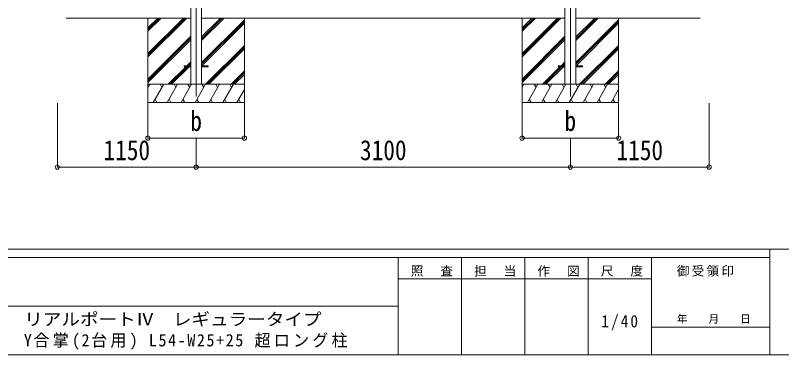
# Model space of a CAD drawing. Units: millimetres at full size. Extents: x -9783 to 33612, y -6828 to 13322.
# Drawn here: x 35 to 6384, y -6828 to -4013 of the extents above; entities that cross this region are included whole.
import ezdxf
from ezdxf.enums import TextEntityAlignment as Align

# ---------------------------------------------------------------- set-up
doc = ezdxf.new("R2010")
doc.units = ezdxf.units.MM
doc.header["$LTSCALE"] = 35
doc.header["$PDMODE"] = 32
doc.header["$PDSIZE"] = 35
for name, color, linetype, lineweight in [('0-0_0', 7, 'Continuous', 9), ('0-1_本体', 4, 'Continuous', 9), ('0-2_部品', 7, 'Continuous', 9), ('0-8_PARTS2', 2, 'Continuous', 9), ('0-A_寸法', 6, 'Continuous', 9), ('F-0_240', 7, 'Continuous', 9)]:
    doc.layers.add(name, color=color, linetype=linetype, lineweight=lineweight)
doc.styles.add('ＭＳ ゴシック', font='')
doc.styles.get('ＭＳ ゴシック').set_extended_font_data('MS Gothic')

msp = doc.modelspace()

# ---------------------------------------------------------------- linework, layer by layer
at = {"layer": '0-0_0'}
for p, q in [((457.53, -4035.17), (1488.33, -4035.17)), ((1133.53, -4035.17), (1133.53, -4735.16)), ((1133.53, -4329.34), (1427.71, -4035.17)), ((1133.53, -4343.48), (1441.85, -4035.17)), ((1133.53, -4357.63), (1455.99, -4035.17)), ((1133.53, -4145.5), (1243.86, -4035.17)), ((1133.53, -4131.35), (1229.72, -4035.17)), ((1133.53, -4117.21), (1215.58, -4035.17)), ((1578.73, -4220.79), (1764.36, -4035.17)), ((1578.73, -4206.65), (1750.22, -4035.17)), ((1578.73, -4192.51), (1736.08, -4035.17)), ((1578.73, -4035.17), (4588.33, -4035.17)), ((1578.73, -4404.64), (1933.53, -4049.84)), ((1933.53, -4035.17), (1933.53, -4735.16)), ((4233.53, -4035.17), (4233.53, -4735.16)), ((4233.53, -4329.34), (4527.71, -4035.17)), ((4233.53, -4343.48), (4541.85, -4035.17)), ((4233.53, -4357.63), (4555.99, -4035.17)), ((4233.53, -4145.5), (4343.86, -4035.17)), ((4233.53, -4131.35), (4329.72, -4035.17)), ((4233.53, -4117.21), (4315.58, -4035.17)), ((4678.73, -4035.17), (5709.53, -4035.17)), ((4678.73, -4220.79), (4864.36, -4035.17)), ((4678.73, -4206.65), (4850.22, -4035.17)), ((4678.73, -4192.51), (4836.08, -4035.17)), ((4678.73, -4404.64), (5033.53, -4049.84)), ((5033.53, -4035.17), (5033.53, -4735.16)), ((1578.73, -4418.78), (1933.53, -4063.99)), ((1580.99, -4430.67), (1933.53, -4078.13)), ((4678.73, -4418.78), (5033.53, -4063.99)), ((4680.99, -4430.67), (5033.53, -4078.13)), ((1133.53, -4541.47), (1488.33, -4186.68)), ((4233.53, -4541.47), (4588.33, -4186.68)), ((1133.53, -4555.62), (1488.33, -4200.82)), ((1133.53, -4569.76), (1488.33, -4214.96)), ((4233.53, -4555.62), (4588.33, -4200.82)), ((4233.53, -4569.76), (4588.33, -4214.96)), ((1610.34, -4585.16), (1933.53, -4261.98)), ((1624.48, -4585.16), (1933.53, -4276.12)), ((1638.62, -4585.16), (1933.53, -4290.26)), ((4710.34, -4585.16), (5033.53, -4261.98)), ((4724.48, -4585.16), (5033.53, -4276.12)), ((4738.62, -4585.16), (5033.53, -4290.26)), ((1301.97, -4585.16), (1447.47, -4439.67)), ((1316.11, -4585.16), (1461.61, -4439.67)), ((1330.26, -4585.16), (1475.76, -4439.67)), ((1456.47, -4430.67), (1488.33, -4398.81)), ((1470.61, -4430.67), (1488.33, -4412.95)), ((1484.76, -4430.67), (1488.33, -4427.09)), ((4401.97, -4585.16), (4547.47, -4439.67)), ((4416.11, -4585.16), (4561.61, -4439.67)), ((4430.26, -4585.16), (4575.76, -4439.67)), ((4556.47, -4430.67), (4588.33, -4398.81)), ((4570.61, -4430.67), (4588.33, -4412.95)), ((4584.76, -4430.67), (4588.33, -4427.09)), ((1822.47, -4585.16), (1933.53, -4474.11)), ((1836.61, -4585.16), (1933.53, -4488.25)), ((1850.76, -4585.16), (1933.53, -4502.39)), ((4922.47, -4585.16), (5033.53, -4474.11)), ((4936.61, -4585.16), (5033.53, -4488.25)), ((4950.76, -4585.16), (5033.53, -4502.39)), ((1933.53, -4585.16), (1133.53, -4585.16)), ((1133.53, -4612.67), (1149.41, -4585.16)), ((1178.28, -4735.16), (1264.88, -4585.16)), ((1249.88, -4611.15), (1234.88, -4585.16)), ((1293.75, -4735.16), (1380.35, -4585.16)), ((1365.35, -4611.15), (1350.35, -4585.16)), ((1409.22, -4735.16), (1495.82, -4585.16)), ((1480.82, -4611.15), (1465.82, -4585.16)), ((1524.69, -4735.16), (1611.29, -4585.16)), ((1596.29, -4611.15), (1581.29, -4585.16)), ((1640.16, -4735.16), (1726.76, -4585.16)), ((1711.76, -4611.15), (1696.76, -4585.16)), ((1755.63, -4735.16), (1842.23, -4585.16)), ((1812.23, -4585.16), (1827.23, -4611.15)), ((1871.1, -4735.16), (1933.53, -4627.03)), ((1927.7, -4585.16), (1933.53, -4595.26)), ((5033.53, -4585.16), (4233.53, -4585.16)), ((4233.53, -4612.67), (4249.41, -4585.16)), ((4278.28, -4735.16), (4364.88, -4585.16)), ((4349.88, -4611.15), (4334.88, -4585.16)), ((4393.75, -4735.16), (4480.35, -4585.16)), ((4465.35, -4611.15), (4450.35, -4585.16)), ((4509.22, -4735.16), (4595.82, -4585.16)), ((4580.82, -4611.15), (4565.82, -4585.16)), ((4624.69, -4735.16), (4711.29, -4585.16)), ((4696.29, -4611.15), (4681.29, -4585.16)), ((4740.16, -4735.16), (4826.76, -4585.16)), ((4811.76, -4611.15), (4796.76, -4585.16)), ((4855.63, -4735.16), (4942.23, -4585.16)), ((4912.23, -4585.16), (4927.23, -4611.15)), ((4971.1, -4735.16), (5033.53, -4627.03)), ((5027.7, -4585.16), (5033.53, -4595.26)), ((1133.53, -4735.16), (1933.53, -4735.16)), ((1193.28, -4709.19), (1208.27, -4735.16)), ((1308.75, -4709.18), (1323.74, -4735.16)), ((1424.22, -4709.18), (1439.22, -4735.16)), ((1539.69, -4709.18), (1554.69, -4735.16)), ((1655.16, -4709.18), (1670.16, -4735.16)), ((1770.63, -4709.19), (1785.63, -4735.16)), ((1886.1, -4709.19), (1901.09, -4735.16)), ((4233.53, -4735.16), (5033.53, -4735.16)), ((4293.28, -4709.19), (4308.27, -4735.16)), ((4408.75, -4709.18), (4423.74, -4735.16)), ((4524.22, -4709.18), (4539.22, -4735.16)), ((4639.69, -4709.18), (4654.69, -4735.16)), ((4755.16, -4709.18), (4770.16, -4735.16)), ((4870.63, -4709.19), (4885.63, -4735.16)), ((4986.1, -4709.19), (5001.09, -4735.16))]:
    msp.add_line(p, q, dxfattribs=at)
at = {"layer": '0-1_本体'}
for p, q in [((1488.33, -1105.17), (1488.33, -4585.16)), ((1578.73, -1105.17), (1578.73, -4585.16)), ((4588.33, -1105.17), (4588.33, -4585.16)), ((4678.73, -1105.17), (4678.73, -4585.16))]:
    msp.add_line(p, q, dxfattribs=at)
at = {"layer": '0-2_部品', "color": 4}
for p, q in [((1433.73, -4430.67), (1433.73, -4439.67)), ((1488.53, -4430.67), (1433.73, -4430.67)), ((1488.53, -4439.67), (1433.73, -4439.67)), ((1633.33, -4430.67), (1578.53, -4430.67)), ((4533.53, -4430.67), (4533.53, -4439.67)), ((4588.33, -4430.67), (4533.53, -4430.67)), ((4588.33, -4439.67), (4533.53, -4439.67)), ((4733.13, -4430.67), (4678.33, -4430.67))]:
    msp.add_line(p, q, dxfattribs=at)
for points in [[(1633.33, -4430.67), (1633.33, -4439.67), (1578.53, -4439.67)], [(4733.13, -4430.67), (4733.13, -4439.67), (4678.33, -4439.67)]]:
    msp.add_lwpolyline(points, dxfattribs=at)
at = {"layer": '0-8_PARTS2'}
for p, q in [((1533.53, -1135.17), (1533.53, -4685.16)), ((4633.53, -1135.17), (4633.53, -4685.16))]:
    msp.add_line(p, q, dxfattribs=at)
at = {"layer": '0-A_寸法'}
for p, q in [((383.53, -5271.53), (383.53, -4742.58)), ((1133.53, -5031.55), (1133.53, -4742.58)), ((1933.53, -5031.55), (1933.53, -4742.58)), ((4233.53, -5031.55), (4233.53, -4742.58)), ((5033.53, -5031.55), (5033.53, -4742.58)), ((5783.53, -5271.53), (5783.53, -4742.58)), ((1133.53, -5031.55), (1933.53, -5031.55)), ((1533.53, -5271.53), (1533.53, -5031.55)), ((4233.53, -5031.55), (5033.53, -5031.55)), ((4633.53, -5271.53), (4633.53, -5031.55)), ((383.53, -5271.53), (1533.53, -5271.53)), ((1533.53, -5271.53), (4633.53, -5271.53)), ((4633.53, -5271.53), (5783.53, -5271.53))]:
    msp.add_line(p, q, dxfattribs=at)
for p in [(1133.53, -5031.55), (1933.53, -5031.55), (4233.53, -5031.55), (5033.53, -5031.55), (383.53, -5271.53), (1533.53, -5271.53), (4633.53, -5271.53), (5783.53, -5271.53)]:
    msp.add_point(p, dxfattribs=at)
at = {"layer": 'F-0_240', "color": 5}
for p, q in [((-9783.03, -5953.1), (9396.97, -5953.1)), ((6285.75, -5953.1), (6285.75, -6828.1)), ((-9783.03, -6023.1), (6285.75, -6023.1)), ((3205.75, -6023.1), (3205.75, -6828.1)), ((3730.75, -6023.1), (3730.75, -6828.1)), ((4255.75, -6023.1), (4255.75, -6828.1)), ((4780.75, -6023.1), (4780.75, -6828.1)), ((5305.75, -6023.1), (5305.75, -6828.1)), ((3205.75, -6198.1), (5305.75, -6198.1)), ((-3969.25, -6425.6), (3205.75, -6425.6)), ((5305.75, -6600.6), (6285.75, -6600.6)), ((-9783.03, -6828.1), (9396.97, -6828.1))]:
    msp.add_line(p, q, dxfattribs=at)

# ---------------------------------------------------------------- texts
at = {"layer": '0-A_寸法', "color": 7, "style": 'ＭＳ ゴシック', "width": 0.85}
for s, p in [('b', (1485.41, -5022.05)), ('b', (4585.41, -5022.05)), ('1150', (766.03, -5264.53)), ('3100', (2891.03, -5264.53)), ('1150', (5016.03, -5264.53))]:
    msp.add_text(s, height=166.8, dxfattribs=at).set_placement(p, align=Align.BOTTOM_LEFT)
at = {"layer": 'F-0_240', "style": 'ＭＳ ゴシック', "width": 1.1}
msp.add_text('リアルポートⅣ\u3000レギュラータイプ', height=102.6, dxfattribs=at).set_placement((109.35, -6616.22), align=Align.BOTTOM_LEFT)
at = {"layer": 'F-0_240', "style": 'ＭＳ ゴシック'}
msp.add_text('年\u3000\u3000月\u3000\u3000日', height=64.15, dxfattribs=at).set_placement((5515.76, -6583.1), align=Align.BOTTOM_LEFT)
at = {"layer": 'F-0_240', "attachment_point": 7, "style": 'ＭＳ ゴシック'}
for s, insert, char_height in [('\\T1.17;照\u3000査', (3310.76, -6180.6), 76.98), ('\\T1.17;担\u3000当', (3835.76, -6180.6), 76.98), ('\\T1.17;作\u3000図', (4360.75, -6180.6), 76.98), ('\\T1.17;尺\u3000度', (4885.76, -6180.6), 76.98), ('\\T1.17;御受領印', (5515.75, -6180.6), 76.98), ('\\T1.28;\\W0.9;1/40', (4890.13, -6626.85), 102.6), ('\\T1.2;\\W0.95;Y合掌(2台用)\\~L54-W25+25\\~超ロング柱', (105.77, -6786.55), 102.6)]:
    msp.add_mtext(s, dxfattribs=dict(at, insert=insert, char_height=char_height))

doc.saveas('drawing.dxf')
